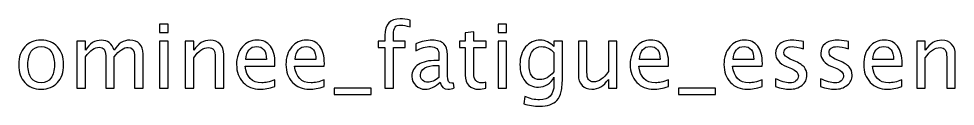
# Model space of a CAD drawing. Header units: centimetres. Extents: x -87 to 69, y -70 to 88.
# Drawn here: x -66.84 to -38.88, y 49.93 to 52.54 of the extents above; entities that cross this region are included whole.
import ezdxf

# ---------------------------------------------------------------- set-up
doc = ezdxf.new("R2010")
doc.units = ezdxf.units.CM
doc.header["$MEASUREMENT"] = 0
doc.layers.add('Layer 1', color=7, linetype='Continuous')

msp = doc.modelspace()

# ---------------------------------------------------------------- linework, layer by layer
at = {"layer": 'Layer 1'}
for points, knots in [([(-62.63128, 52.1321), (-62.63128, 52.1321), (-62.63128, 52.3861), (-62.63128, 52.3861), (-62.63128, 52.3861), (-62.63128, 52.3861), (-62.37728, 52.3861), (-62.37728, 52.3861), (-62.37728, 52.3861), (-62.37728, 52.3861), (-62.37728, 52.1321), (-62.37728, 52.1321), (-62.37728, 52.1321), (-62.37728, 52.1321), (-62.63128, 52.1321), (-62.63128, 52.1321)], [0, 0, 0, 0, 0.2, 0.2, 0.2, 0.2, 0.4, 0.4, 0.4, 0.4, 0.6, 0.6, 0.6, 0.6, 1, 1, 1, 1]), ([(-55.90559, 50.47316), (-55.90559, 50.47316), (-55.90559, 51.68495), (-55.90559, 51.68495), (-55.90559, 51.68495), (-55.90559, 51.68495), (-56.10446, 51.68495), (-56.10446, 51.68495), (-56.10446, 51.68495), (-56.10446, 51.68495), (-56.10446, 51.87545), (-56.10446, 51.87545), (-56.10446, 51.87545), (-56.10446, 51.87545), (-55.90559, 51.87545), (-55.90559, 51.87545), (-55.90559, 51.87545), (-55.90559, 51.87545), (-55.90559, 52.04346), (-55.90559, 52.04346), (-55.90559, 52.04346), (-55.90559, 52.37772), (-55.75301, 52.54484), (-55.44786, 52.54484), (-55.44786, 52.54484), (-55.36231, 52.54484), (-55.26529, 52.53073), (-55.15682, 52.50251), (-55.15682, 52.50251), (-55.15682, 52.50251), (-55.15682, 52.29878), (-55.15682, 52.29878), (-55.15682, 52.29878), (-55.27191, 52.33582), (-55.36407, 52.35435), (-55.4333, 52.35435), (-55.4333, 52.35435), (-55.51753, 52.35435), (-55.57486, 52.3345), (-55.60528, 52.29437), (-55.60528, 52.29437), (-55.63615, 52.25424), (-55.65159, 52.17972), (-55.65159, 52.0708), (-55.65159, 52.0708), (-55.65159, 52.0708), (-55.65159, 51.87545), (-55.65159, 51.87545), (-55.65159, 51.87545), (-55.65159, 51.87545), (-55.29925, 51.87545), (-55.29925, 51.87545), (-55.29925, 51.87545), (-55.29925, 51.87545), (-55.29925, 51.68495), (-55.29925, 51.68495), (-55.29925, 51.68495), (-55.29925, 51.68495), (-55.65159, 51.68495), (-55.65159, 51.68495), (-55.65159, 51.68495), (-55.65159, 51.68495), (-55.65159, 50.47316), (-55.65159, 50.47316), (-55.65159, 50.47316), (-55.65159, 50.47316), (-55.90559, 50.47316), (-55.90559, 50.47316)], [0, 0, 0, 0, 0.05555556, 0.05555556, 0.05555556, 0.05555556, 0.11111111, 0.11111111, 0.11111111, 0.11111111, 0.16666667, 0.16666667, 0.16666667, 0.16666667, 0.22222222, 0.22222222, 0.22222222, 0.22222222, 0.27777778, 0.27777778, 0.27777778, 0.27777778, 0.33333333, 0.33333333, 0.33333333, 0.33333333, 0.38888889, 0.38888889, 0.38888889, 0.38888889, 0.44444444, 0.44444444, 0.44444444, 0.44444444, 0.5, 0.5, 0.5, 0.5, 0.55555556, 0.55555556, 0.55555556, 0.55555556, 0.61111111, 0.61111111, 0.61111111, 0.61111111, 0.66666667, 0.66666667, 0.66666667, 0.66666667, 0.72222222, 0.72222222, 0.72222222, 0.72222222, 0.77777778, 0.77777778, 0.77777778, 0.77777778, 0.83333333, 0.83333333, 0.83333333, 0.83333333, 0.88888889, 0.88888889, 0.88888889, 0.88888889, 1, 1, 1, 1]), ([(-52.52995, 52.1321), (-52.52995, 52.1321), (-52.52995, 52.3861), (-52.52995, 52.3861), (-52.52995, 52.3861), (-52.52995, 52.3861), (-52.27595, 52.3861), (-52.27595, 52.3861), (-52.27595, 52.3861), (-52.27595, 52.3861), (-52.27595, 52.1321), (-52.27595, 52.1321), (-52.27595, 52.1321), (-52.27595, 52.1321), (-52.52995, 52.1321), (-52.52995, 52.1321)], [0, 0, 0, 0, 0.2, 0.2, 0.2, 0.2, 0.4, 0.4, 0.4, 0.4, 0.6, 0.6, 0.6, 0.6, 1, 1, 1, 1]), ([(-52.89243, 50.4736), (-52.97092, 50.45199), (-53.03927, 50.44141), (-53.09704, 50.44141), (-53.09704, 50.44141), (-53.22669, 50.44141), (-53.32767, 50.47845), (-53.39999, 50.55253), (-53.39999, 50.55253), (-53.47275, 50.62662), (-53.50891, 50.72936), (-53.50891, 50.86122), (-53.50891, 50.86122), (-53.50891, 50.86122), (-53.50891, 51.68495), (-53.50891, 51.68495), (-53.50891, 51.68495), (-53.50891, 51.68495), (-53.68441, 51.68495), (-53.68441, 51.68495), (-53.68441, 51.68495), (-53.68441, 51.68495), (-53.68441, 51.87545), (-53.68441, 51.87545), (-53.68441, 51.87545), (-53.68441, 51.87545), (-53.50891, 51.87545), (-53.50891, 51.87545), (-53.50891, 51.87545), (-53.50891, 51.87545), (-53.50891, 52.12901), (-53.50891, 52.12901), (-53.50891, 52.12901), (-53.50891, 52.12901), (-53.25491, 52.15326), (-53.25491, 52.15326), (-53.25491, 52.15326), (-53.25491, 52.15326), (-53.25491, 51.87545), (-53.25491, 51.87545), (-53.25491, 51.87545), (-53.25491, 51.87545), (-52.88714, 51.87545), (-52.88714, 51.87545), (-52.88714, 51.87545), (-52.88714, 51.87545), (-52.88714, 51.68495), (-52.88714, 51.68495), (-52.88714, 51.68495), (-52.88714, 51.68495), (-53.25491, 51.68495), (-53.25491, 51.68495), (-53.25491, 51.68495), (-53.25491, 51.68495), (-53.25491, 50.90708), (-53.25491, 50.90708), (-53.25491, 50.90708), (-53.25491, 50.72363), (-53.17509, 50.63191), (-53.0159, 50.63191), (-53.0159, 50.63191), (-52.98195, 50.63191), (-52.94094, 50.63764), (-52.89243, 50.64867), (-52.89243, 50.64867), (-52.89243, 50.64867), (-52.89243, 50.4736), (-52.89243, 50.4736)], [0, 0, 0, 0, 0.05555556, 0.05555556, 0.05555556, 0.05555556, 0.11111111, 0.11111111, 0.11111111, 0.11111111, 0.16666667, 0.16666667, 0.16666667, 0.16666667, 0.22222222, 0.22222222, 0.22222222, 0.22222222, 0.27777778, 0.27777778, 0.27777778, 0.27777778, 0.33333333, 0.33333333, 0.33333333, 0.33333333, 0.38888889, 0.38888889, 0.38888889, 0.38888889, 0.44444444, 0.44444444, 0.44444444, 0.44444444, 0.5, 0.5, 0.5, 0.5, 0.55555556, 0.55555556, 0.55555556, 0.55555556, 0.61111111, 0.61111111, 0.61111111, 0.61111111, 0.66666667, 0.66666667, 0.66666667, 0.66666667, 0.72222222, 0.72222222, 0.72222222, 0.72222222, 0.77777778, 0.77777778, 0.77777778, 0.77777778, 0.83333333, 0.83333333, 0.83333333, 0.83333333, 0.88888889, 0.88888889, 0.88888889, 0.88888889, 1, 1, 1, 1]), ([(-66.16875, 50.44141), (-66.37468, 50.44141), (-66.53784, 50.50711), (-66.65779, 50.63852), (-66.65779, 50.63852), (-66.77817, 50.76993), (-66.83815, 50.94853), (-66.83815, 51.17386), (-66.83815, 51.17386), (-66.83815, 51.39876), (-66.77817, 51.57691), (-66.65779, 51.70788), (-66.65779, 51.70788), (-66.53784, 51.83885), (-66.37468, 51.90455), (-66.16875, 51.90455), (-66.16875, 51.90455), (-65.96282, 51.90455), (-65.79966, 51.83885), (-65.67971, 51.70788), (-65.67971, 51.70788), (-65.55933, 51.57691), (-65.49936, 51.39876), (-65.49936, 51.17386), (-65.49936, 51.17386), (-65.49936, 50.94853), (-65.55933, 50.76993), (-65.67971, 50.63852), (-65.67971, 50.63852), (-65.79966, 50.50711), (-65.96282, 50.44141), (-66.16875, 50.44141)], [0, 0, 0, 0, 0.11111111, 0.11111111, 0.11111111, 0.11111111, 0.22222222, 0.22222222, 0.22222222, 0.22222222, 0.33333333, 0.33333333, 0.33333333, 0.33333333, 0.44444444, 0.44444444, 0.44444444, 0.44444444, 0.55555556, 0.55555556, 0.55555556, 0.55555556, 0.66666667, 0.66666667, 0.66666667, 0.66666667, 0.77777778, 0.77777778, 0.77777778, 0.77777778, 1, 1, 1, 1]), ([(-65.1016, 50.47316), (-65.1016, 50.47316), (-65.1016, 51.87545), (-65.1016, 51.87545), (-65.1016, 51.87545), (-65.1016, 51.87545), (-64.8476, 51.87545), (-64.8476, 51.87545), (-64.8476, 51.87545), (-64.8476, 51.87545), (-64.8476, 51.61043), (-64.8476, 51.61043), (-64.8476, 51.61043), (-64.72369, 51.80666), (-64.56494, 51.90455), (-64.37047, 51.90455), (-64.37047, 51.90455), (-64.18306, 51.90455), (-64.05562, 51.80666), (-63.98771, 51.61043), (-63.98771, 51.61043), (-63.86732, 51.80842), (-63.71033, 51.9072), (-63.51763, 51.9072), (-63.51763, 51.9072), (-63.3946, 51.9072), (-63.29891, 51.87104), (-63.23056, 51.79828), (-63.23056, 51.79828), (-63.16221, 51.72552), (-63.12781, 51.62366), (-63.12781, 51.49269), (-63.12781, 51.49269), (-63.12781, 51.49269), (-63.12781, 50.47316), (-63.12781, 50.47316), (-63.12781, 50.47316), (-63.12781, 50.47316), (-63.38181, 50.47316), (-63.38181, 50.47316), (-63.38181, 50.47316), (-63.38181, 50.47316), (-63.38181, 51.45079), (-63.38181, 51.45079), (-63.38181, 51.45079), (-63.38181, 51.61043), (-63.44531, 51.69024), (-63.57231, 51.69024), (-63.57231, 51.69024), (-63.70416, 51.69024), (-63.84263, 51.5972), (-63.98771, 51.41067), (-63.98771, 51.41067), (-63.98771, 51.41067), (-63.98771, 50.47316), (-63.98771, 50.47316), (-63.98771, 50.47316), (-63.98771, 50.47316), (-64.24171, 50.47316), (-64.24171, 50.47316), (-64.24171, 50.47316), (-64.24171, 50.47316), (-64.24171, 51.45168), (-64.24171, 51.45168), (-64.24171, 51.45168), (-64.24171, 51.61263), (-64.30609, 51.69289), (-64.43529, 51.69289), (-64.43529, 51.69289), (-64.56361, 51.69289), (-64.7012, 51.5994), (-64.8476, 51.41199), (-64.8476, 51.41199), (-64.8476, 51.41199), (-64.8476, 50.47316), (-64.8476, 50.47316), (-64.8476, 50.47316), (-64.8476, 50.47316), (-65.1016, 50.47316), (-65.1016, 50.47316)], [0, 0, 0, 0, 0.04761905, 0.04761905, 0.04761905, 0.04761905, 0.0952381, 0.0952381, 0.0952381, 0.0952381, 0.14285714, 0.14285714, 0.14285714, 0.14285714, 0.19047619, 0.19047619, 0.19047619, 0.19047619, 0.23809524, 0.23809524, 0.23809524, 0.23809524, 0.28571429, 0.28571429, 0.28571429, 0.28571429, 0.33333333, 0.33333333, 0.33333333, 0.33333333, 0.38095238, 0.38095238, 0.38095238, 0.38095238, 0.42857143, 0.42857143, 0.42857143, 0.42857143, 0.47619048, 0.47619048, 0.47619048, 0.47619048, 0.52380952, 0.52380952, 0.52380952, 0.52380952, 0.57142857, 0.57142857, 0.57142857, 0.57142857, 0.61904762, 0.61904762, 0.61904762, 0.61904762, 0.66666667, 0.66666667, 0.66666667, 0.66666667, 0.71428571, 0.71428571, 0.71428571, 0.71428571, 0.76190476, 0.76190476, 0.76190476, 0.76190476, 0.80952381, 0.80952381, 0.80952381, 0.80952381, 0.85714286, 0.85714286, 0.85714286, 0.85714286, 0.9047619, 0.9047619, 0.9047619, 0.9047619, 1, 1, 1, 1]), ([(-62.63128, 50.47316), (-62.63128, 50.47316), (-62.63128, 51.87545), (-62.63128, 51.87545), (-62.63128, 51.87545), (-62.63128, 51.87545), (-62.37728, 51.87545), (-62.37728, 51.87545), (-62.37728, 51.87545), (-62.37728, 51.87545), (-62.37728, 50.47316), (-62.37728, 50.47316), (-62.37728, 50.47316), (-62.37728, 50.47316), (-62.63128, 50.47316), (-62.63128, 50.47316)], [0, 0, 0, 0, 0.2, 0.2, 0.2, 0.2, 0.4, 0.4, 0.4, 0.4, 0.6, 0.6, 0.6, 0.6, 1, 1, 1, 1]), ([(-61.86664, 50.47316), (-61.86664, 50.47316), (-61.86664, 51.87545), (-61.86664, 51.87545), (-61.86664, 51.87545), (-61.86664, 51.87545), (-61.61264, 51.87545), (-61.61264, 51.87545), (-61.61264, 51.87545), (-61.61264, 51.87545), (-61.61264, 51.61043), (-61.61264, 51.61043), (-61.61264, 51.61043), (-61.47814, 51.80666), (-61.31322, 51.90455), (-61.11831, 51.90455), (-61.11831, 51.90455), (-60.99572, 51.90455), (-60.89827, 51.86619), (-60.82639, 51.78902), (-60.82639, 51.78902), (-60.75451, 51.71229), (-60.71835, 51.60866), (-60.71835, 51.47902), (-60.71835, 51.47902), (-60.71835, 51.47902), (-60.71835, 50.47316), (-60.71835, 50.47316), (-60.71835, 50.47316), (-60.71835, 50.47316), (-60.97235, 50.47316), (-60.97235, 50.47316), (-60.97235, 50.47316), (-60.97235, 50.47316), (-60.97235, 51.39611), (-60.97235, 51.39611), (-60.97235, 51.39611), (-60.97235, 51.50018), (-60.98778, 51.57427), (-61.01821, 51.61836), (-61.01821, 51.61836), (-61.04908, 51.6629), (-61.09979, 51.68495), (-61.17079, 51.68495), (-61.17079, 51.68495), (-61.32689, 51.68495), (-61.47418, 51.58309), (-61.61264, 51.37936), (-61.61264, 51.37936), (-61.61264, 51.37936), (-61.61264, 50.47316), (-61.61264, 50.47316), (-61.61264, 50.47316), (-61.61264, 50.47316), (-61.86664, 50.47316), (-61.86664, 50.47316)], [0, 0, 0, 0, 0.06666667, 0.06666667, 0.06666667, 0.06666667, 0.13333333, 0.13333333, 0.13333333, 0.13333333, 0.2, 0.2, 0.2, 0.2, 0.26666667, 0.26666667, 0.26666667, 0.26666667, 0.33333333, 0.33333333, 0.33333333, 0.33333333, 0.4, 0.4, 0.4, 0.4, 0.46666667, 0.46666667, 0.46666667, 0.46666667, 0.53333333, 0.53333333, 0.53333333, 0.53333333, 0.6, 0.6, 0.6, 0.6, 0.66666667, 0.66666667, 0.66666667, 0.66666667, 0.73333333, 0.73333333, 0.73333333, 0.73333333, 0.8, 0.8, 0.8, 0.8, 0.86666667, 0.86666667, 0.86666667, 0.86666667, 1, 1, 1, 1]), ([(-59.19523, 50.51814), (-59.36589, 50.46699), (-59.51185, 50.44141), (-59.63356, 50.44141), (-59.63356, 50.44141), (-59.84126, 50.44141), (-60.01015, 50.5102), (-60.14023, 50.64734), (-60.14023, 50.64734), (-60.27032, 50.78449), (-60.33559, 50.9622), (-60.33559, 51.18092), (-60.33559, 51.18092), (-60.33559, 51.39303), (-60.27826, 51.56721), (-60.16317, 51.70347), (-60.16317, 51.70347), (-60.04807, 51.83929), (-59.90079, 51.9072), (-59.72131, 51.9072), (-59.72131, 51.9072), (-59.55154, 51.9072), (-59.42013, 51.84679), (-59.32752, 51.72596), (-59.32752, 51.72596), (-59.23492, 51.60513), (-59.18862, 51.43404), (-59.18862, 51.21223), (-59.18862, 51.21223), (-59.18862, 51.21223), (-59.18994, 51.13462), (-59.18994, 51.13462), (-59.18994, 51.13462), (-59.18994, 51.13462), (-60.07629, 51.13462), (-60.07629, 51.13462), (-60.07629, 51.13462), (-60.03925, 50.79948), (-59.87565, 50.63191), (-59.58593, 50.63191), (-59.58593, 50.63191), (-59.47966, 50.63191), (-59.34957, 50.6619), (-59.19523, 50.72187), (-59.19523, 50.72187), (-59.19523, 50.72187), (-59.19523, 50.51814), (-59.19523, 50.51814)], [0, 0, 0, 0, 0.07692308, 0.07692308, 0.07692308, 0.07692308, 0.15384615, 0.15384615, 0.15384615, 0.15384615, 0.23076923, 0.23076923, 0.23076923, 0.23076923, 0.30769231, 0.30769231, 0.30769231, 0.30769231, 0.38461538, 0.38461538, 0.38461538, 0.38461538, 0.46153846, 0.46153846, 0.46153846, 0.46153846, 0.53846154, 0.53846154, 0.53846154, 0.53846154, 0.61538462, 0.61538462, 0.61538462, 0.61538462, 0.69230769, 0.69230769, 0.69230769, 0.69230769, 0.76923077, 0.76923077, 0.76923077, 0.76923077, 0.84615385, 0.84615385, 0.84615385, 0.84615385, 1, 1, 1, 1]), ([(-57.72106, 50.51814), (-57.89172, 50.46699), (-58.03768, 50.44141), (-58.15939, 50.44141), (-58.15939, 50.44141), (-58.36709, 50.44141), (-58.53598, 50.5102), (-58.66606, 50.64734), (-58.66606, 50.64734), (-58.79615, 50.78449), (-58.86142, 50.9622), (-58.86142, 51.18092), (-58.86142, 51.18092), (-58.86142, 51.39303), (-58.80409, 51.56721), (-58.689, 51.70347), (-58.689, 51.70347), (-58.5739, 51.83929), (-58.42662, 51.9072), (-58.24714, 51.9072), (-58.24714, 51.9072), (-58.07737, 51.9072), (-57.94596, 51.84679), (-57.85335, 51.72596), (-57.85335, 51.72596), (-57.76075, 51.60513), (-57.71445, 51.43404), (-57.71445, 51.21223), (-57.71445, 51.21223), (-57.71445, 51.21223), (-57.71577, 51.13462), (-57.71577, 51.13462), (-57.71577, 51.13462), (-57.71577, 51.13462), (-58.60212, 51.13462), (-58.60212, 51.13462), (-58.60212, 51.13462), (-58.56508, 50.79948), (-58.40148, 50.63191), (-58.11176, 50.63191), (-58.11176, 50.63191), (-58.00549, 50.63191), (-57.8754, 50.6619), (-57.72106, 50.72187), (-57.72106, 50.72187), (-57.72106, 50.72187), (-57.72106, 50.51814), (-57.72106, 50.51814)], [0, 0, 0, 0, 0.07692308, 0.07692308, 0.07692308, 0.07692308, 0.15384615, 0.15384615, 0.15384615, 0.15384615, 0.23076923, 0.23076923, 0.23076923, 0.23076923, 0.30769231, 0.30769231, 0.30769231, 0.30769231, 0.38461538, 0.38461538, 0.38461538, 0.38461538, 0.46153846, 0.46153846, 0.46153846, 0.46153846, 0.53846154, 0.53846154, 0.53846154, 0.53846154, 0.61538462, 0.61538462, 0.61538462, 0.61538462, 0.69230769, 0.69230769, 0.69230769, 0.69230769, 0.76923077, 0.76923077, 0.76923077, 0.76923077, 0.84615385, 0.84615385, 0.84615385, 0.84615385, 1, 1, 1, 1]), ([(-54.25768, 50.65175), (-54.41025, 50.51152), (-54.5571, 50.44141), (-54.69821, 50.44141), (-54.69821, 50.44141), (-54.81418, 50.44141), (-54.91076, 50.47757), (-54.98704, 50.55033), (-54.98704, 50.55033), (-55.06377, 50.62309), (-55.10214, 50.71481), (-55.10214, 50.8255), (-55.10214, 50.8255), (-55.10214, 50.97851), (-55.03776, 51.09625), (-54.90899, 51.17827), (-54.90899, 51.17827), (-54.78023, 51.26029), (-54.59546, 51.3013), (-54.35469, 51.3013), (-54.35469, 51.3013), (-54.35469, 51.3013), (-54.29516, 51.3013), (-54.29516, 51.3013), (-54.29516, 51.3013), (-54.29516, 51.3013), (-54.29516, 51.4702), (-54.29516, 51.4702), (-54.29516, 51.4702), (-54.29516, 51.63292), (-54.37983, 51.71405), (-54.5496, 51.71405), (-54.5496, 51.71405), (-54.68101, 51.71405), (-54.82477, 51.6726), (-54.98043, 51.5897), (-54.98043, 51.5897), (-54.98043, 51.5897), (-54.98043, 51.79872), (-54.98043, 51.79872), (-54.98043, 51.79872), (-54.80933, 51.86928), (-54.64794, 51.90455), (-54.49668, 51.90455), (-54.49668, 51.90455), (-54.34102, 51.90455), (-54.22593, 51.86928), (-54.15229, 51.79828), (-54.15229, 51.79828), (-54.0782, 51.72728), (-54.04116, 51.61792), (-54.04116, 51.4702), (-54.04116, 51.4702), (-54.04116, 51.4702), (-54.04116, 50.83652), (-54.04116, 50.83652), (-54.04116, 50.83652), (-54.04116, 50.69144), (-53.99662, 50.61868), (-53.90711, 50.61868), (-53.90711, 50.61868), (-53.89608, 50.61868), (-53.87977, 50.62044), (-53.85816, 50.62397), (-53.85816, 50.62397), (-53.85816, 50.62397), (-53.84008, 50.48286), (-53.84008, 50.48286), (-53.84008, 50.48286), (-53.89784, 50.45508), (-53.96134, 50.44141), (-54.03102, 50.44141), (-54.03102, 50.44141), (-54.14964, 50.44141), (-54.22505, 50.51152), (-54.25768, 50.65175)], [0, 0, 0, 0, 0.05, 0.05, 0.05, 0.05, 0.1, 0.1, 0.1, 0.1, 0.15, 0.15, 0.15, 0.15, 0.2, 0.2, 0.2, 0.2, 0.25, 0.25, 0.25, 0.25, 0.3, 0.3, 0.3, 0.3, 0.35, 0.35, 0.35, 0.35, 0.4, 0.4, 0.4, 0.4, 0.45, 0.45, 0.45, 0.45, 0.5, 0.5, 0.5, 0.5, 0.55, 0.55, 0.55, 0.55, 0.6, 0.6, 0.6, 0.6, 0.65, 0.65, 0.65, 0.65, 0.7, 0.7, 0.7, 0.7, 0.75, 0.75, 0.75, 0.75, 0.8, 0.8, 0.8, 0.8, 0.85, 0.85, 0.85, 0.85, 0.9, 0.9, 0.9, 0.9, 1, 1, 1, 1]), ([(-52.52995, 50.47316), (-52.52995, 50.47316), (-52.52995, 51.87545), (-52.52995, 51.87545), (-52.52995, 51.87545), (-52.52995, 51.87545), (-52.27595, 51.87545), (-52.27595, 51.87545), (-52.27595, 51.87545), (-52.27595, 51.87545), (-52.27595, 50.47316), (-52.27595, 50.47316), (-52.27595, 50.47316), (-52.27595, 50.47316), (-52.52995, 50.47316), (-52.52995, 50.47316)], [0, 0, 0, 0, 0.2, 0.2, 0.2, 0.2, 0.4, 0.4, 0.4, 0.4, 0.6, 0.6, 0.6, 0.6, 1, 1, 1, 1]), ([(-51.76002, 50.00749), (-51.76002, 50.00749), (-51.73003, 50.2271), (-51.73003, 50.2271), (-51.73003, 50.2271), (-51.58275, 50.15831), (-51.43679, 50.12391), (-51.29259, 50.12391), (-51.29259, 50.12391), (-51.0064, 50.12391), (-50.86308, 50.2756), (-50.86308, 50.57855), (-50.86308, 50.57855), (-50.86308, 50.57855), (-50.86308, 50.79904), (-50.86308, 50.79904), (-50.86308, 50.79904), (-50.90718, 50.70599), (-50.9698, 50.63411), (-51.05138, 50.58252), (-51.05138, 50.58252), (-51.13296, 50.53093), (-51.2238, 50.50491), (-51.3239, 50.50491), (-51.3239, 50.50491), (-51.49367, 50.50491), (-51.62817, 50.56576), (-51.72739, 50.68747), (-51.72739, 50.68747), (-51.82661, 50.80918), (-51.87644, 50.9741), (-51.87644, 51.18224), (-51.87644, 51.18224), (-51.87644, 51.39523), (-51.81999, 51.56897), (-51.7071, 51.70347), (-51.7071, 51.70347), (-51.59377, 51.83753), (-51.44781, 51.90455), (-51.26834, 51.90455), (-51.26834, 51.90455), (-51.11135, 51.90455), (-50.97597, 51.84105), (-50.86308, 51.71361), (-50.86308, 51.71361), (-50.86308, 51.71361), (-50.86308, 51.87545), (-50.86308, 51.87545), (-50.86308, 51.87545), (-50.86308, 51.87545), (-50.60908, 51.87545), (-50.60908, 51.87545), (-50.60908, 51.87545), (-50.60908, 51.87545), (-50.60908, 50.85592), (-50.60908, 50.85592), (-50.60908, 50.85592), (-50.60908, 50.63676), (-50.62055, 50.47448), (-50.64348, 50.36909), (-50.64348, 50.36909), (-50.66597, 50.2637), (-50.70918, 50.17727), (-50.7718, 50.11024), (-50.7718, 50.11024), (-50.88293, 49.9925), (-51.05667, 49.93341), (-51.29259, 49.93341), (-51.29259, 49.93341), (-51.45443, 49.93341), (-51.61009, 49.95811), (-51.76002, 50.00749)], [0, 0, 0, 0, 0.05263158, 0.05263158, 0.05263158, 0.05263158, 0.10526316, 0.10526316, 0.10526316, 0.10526316, 0.15789474, 0.15789474, 0.15789474, 0.15789474, 0.21052632, 0.21052632, 0.21052632, 0.21052632, 0.26315789, 0.26315789, 0.26315789, 0.26315789, 0.31578947, 0.31578947, 0.31578947, 0.31578947, 0.36842105, 0.36842105, 0.36842105, 0.36842105, 0.42105263, 0.42105263, 0.42105263, 0.42105263, 0.47368421, 0.47368421, 0.47368421, 0.47368421, 0.52631579, 0.52631579, 0.52631579, 0.52631579, 0.57894737, 0.57894737, 0.57894737, 0.57894737, 0.63157895, 0.63157895, 0.63157895, 0.63157895, 0.68421053, 0.68421053, 0.68421053, 0.68421053, 0.73684211, 0.73684211, 0.73684211, 0.73684211, 0.78947368, 0.78947368, 0.78947368, 0.78947368, 0.84210526, 0.84210526, 0.84210526, 0.84210526, 0.89473684, 0.89473684, 0.89473684, 0.89473684, 1, 1, 1, 1]), ([(-49.23722, 50.47316), (-49.23722, 50.47316), (-49.23722, 50.73686), (-49.23722, 50.73686), (-49.23722, 50.73686), (-49.3726, 50.53975), (-49.53709, 50.44141), (-49.73023, 50.44141), (-49.73023, 50.44141), (-49.85282, 50.44141), (-49.95028, 50.47977), (-50.0226, 50.55694), (-50.0226, 50.55694), (-50.09536, 50.63411), (-50.13152, 50.73774), (-50.13152, 50.86871), (-50.13152, 50.86871), (-50.13152, 50.86871), (-50.13152, 51.87545), (-50.13152, 51.87545), (-50.13152, 51.87545), (-50.13152, 51.87545), (-49.87752, 51.87545), (-49.87752, 51.87545), (-49.87752, 51.87545), (-49.87752, 51.87545), (-49.87752, 50.95161), (-49.87752, 50.95161), (-49.87752, 50.95161), (-49.87752, 50.84622), (-49.86208, 50.7717), (-49.83165, 50.7276), (-49.83165, 50.7276), (-49.80079, 50.68306), (-49.74963, 50.66101), (-49.67776, 50.66101), (-49.67776, 50.66101), (-49.52253, 50.66101), (-49.37525, 50.76288), (-49.23722, 50.96705), (-49.23722, 50.96705), (-49.23722, 50.96705), (-49.23722, 51.87545), (-49.23722, 51.87545), (-49.23722, 51.87545), (-49.23722, 51.87545), (-48.98323, 51.87545), (-48.98323, 51.87545), (-48.98323, 51.87545), (-48.98323, 51.87545), (-48.98323, 50.47316), (-48.98323, 50.47316), (-48.98323, 50.47316), (-48.98323, 50.47316), (-49.23722, 50.47316), (-49.23722, 50.47316)], [0, 0, 0, 0, 0.06666667, 0.06666667, 0.06666667, 0.06666667, 0.13333333, 0.13333333, 0.13333333, 0.13333333, 0.2, 0.2, 0.2, 0.2, 0.26666667, 0.26666667, 0.26666667, 0.26666667, 0.33333333, 0.33333333, 0.33333333, 0.33333333, 0.4, 0.4, 0.4, 0.4, 0.46666667, 0.46666667, 0.46666667, 0.46666667, 0.53333333, 0.53333333, 0.53333333, 0.53333333, 0.6, 0.6, 0.6, 0.6, 0.66666667, 0.66666667, 0.66666667, 0.66666667, 0.73333333, 0.73333333, 0.73333333, 0.73333333, 0.8, 0.8, 0.8, 0.8, 0.86666667, 0.86666667, 0.86666667, 0.86666667, 1, 1, 1, 1]), ([(-47.44423, 50.51814), (-47.61489, 50.46699), (-47.76085, 50.44141), (-47.88256, 50.44141), (-47.88256, 50.44141), (-48.09026, 50.44141), (-48.25915, 50.5102), (-48.38923, 50.64734), (-48.38923, 50.64734), (-48.51932, 50.78449), (-48.58459, 50.9622), (-48.58459, 51.18092), (-48.58459, 51.18092), (-48.58459, 51.39303), (-48.52726, 51.56721), (-48.41217, 51.70347), (-48.41217, 51.70347), (-48.29707, 51.83929), (-48.14979, 51.9072), (-47.97031, 51.9072), (-47.97031, 51.9072), (-47.80054, 51.9072), (-47.66913, 51.84679), (-47.57652, 51.72596), (-47.57652, 51.72596), (-47.48392, 51.60513), (-47.43762, 51.43404), (-47.43762, 51.21223), (-47.43762, 51.21223), (-47.43762, 51.21223), (-47.43894, 51.13462), (-47.43894, 51.13462), (-47.43894, 51.13462), (-47.43894, 51.13462), (-48.32529, 51.13462), (-48.32529, 51.13462), (-48.32529, 51.13462), (-48.28825, 50.79948), (-48.12465, 50.63191), (-47.83493, 50.63191), (-47.83493, 50.63191), (-47.72866, 50.63191), (-47.59857, 50.6619), (-47.44423, 50.72187), (-47.44423, 50.72187), (-47.44423, 50.72187), (-47.44423, 50.51814), (-47.44423, 50.51814)], [0, 0, 0, 0, 0.07692308, 0.07692308, 0.07692308, 0.07692308, 0.15384615, 0.15384615, 0.15384615, 0.15384615, 0.23076923, 0.23076923, 0.23076923, 0.23076923, 0.30769231, 0.30769231, 0.30769231, 0.30769231, 0.38461538, 0.38461538, 0.38461538, 0.38461538, 0.46153846, 0.46153846, 0.46153846, 0.46153846, 0.53846154, 0.53846154, 0.53846154, 0.53846154, 0.61538462, 0.61538462, 0.61538462, 0.61538462, 0.69230769, 0.69230769, 0.69230769, 0.69230769, 0.76923077, 0.76923077, 0.76923077, 0.76923077, 0.84615385, 0.84615385, 0.84615385, 0.84615385, 1, 1, 1, 1]), ([(-44.64715, 50.51814), (-44.81781, 50.46699), (-44.96377, 50.44141), (-45.08548, 50.44141), (-45.08548, 50.44141), (-45.29318, 50.44141), (-45.46207, 50.5102), (-45.59215, 50.64734), (-45.59215, 50.64734), (-45.72224, 50.78449), (-45.78751, 50.9622), (-45.78751, 51.18092), (-45.78751, 51.18092), (-45.78751, 51.39303), (-45.73018, 51.56721), (-45.61509, 51.70347), (-45.61509, 51.70347), (-45.49999, 51.83929), (-45.35271, 51.9072), (-45.17323, 51.9072), (-45.17323, 51.9072), (-45.00346, 51.9072), (-44.87205, 51.84679), (-44.77944, 51.72596), (-44.77944, 51.72596), (-44.68684, 51.60513), (-44.64054, 51.43404), (-44.64054, 51.21223), (-44.64054, 51.21223), (-44.64054, 51.21223), (-44.64186, 51.13462), (-44.64186, 51.13462), (-44.64186, 51.13462), (-44.64186, 51.13462), (-45.52821, 51.13462), (-45.52821, 51.13462), (-45.52821, 51.13462), (-45.49117, 50.79948), (-45.32757, 50.63191), (-45.03785, 50.63191), (-45.03785, 50.63191), (-44.93158, 50.63191), (-44.80149, 50.6619), (-44.64715, 50.72187), (-44.64715, 50.72187), (-44.64715, 50.72187), (-44.64715, 50.51814), (-44.64715, 50.51814)], [0, 0, 0, 0, 0.07692308, 0.07692308, 0.07692308, 0.07692308, 0.15384615, 0.15384615, 0.15384615, 0.15384615, 0.23076923, 0.23076923, 0.23076923, 0.23076923, 0.30769231, 0.30769231, 0.30769231, 0.30769231, 0.38461538, 0.38461538, 0.38461538, 0.38461538, 0.46153846, 0.46153846, 0.46153846, 0.46153846, 0.53846154, 0.53846154, 0.53846154, 0.53846154, 0.61538462, 0.61538462, 0.61538462, 0.61538462, 0.69230769, 0.69230769, 0.69230769, 0.69230769, 0.76923077, 0.76923077, 0.76923077, 0.76923077, 0.84615385, 0.84615385, 0.84615385, 0.84615385, 1, 1, 1, 1]), ([(-44.25248, 50.52343), (-44.25248, 50.52343), (-44.25248, 50.75626), (-44.25248, 50.75626), (-44.25248, 50.75626), (-44.08623, 50.67336), (-43.94204, 50.63191), (-43.81901, 50.63191), (-43.81901, 50.63191), (-43.7458, 50.63191), (-43.68495, 50.65175), (-43.63688, 50.69144), (-43.63688, 50.69144), (-43.58882, 50.73069), (-43.56457, 50.78008), (-43.56457, 50.83961), (-43.56457, 50.83961), (-43.56457, 50.92648), (-43.63203, 50.99836), (-43.76697, 51.05524), (-43.76697, 51.05524), (-43.76697, 51.05524), (-43.91558, 51.1183), (-43.91558, 51.1183), (-43.91558, 51.1183), (-44.13474, 51.20914), (-44.24454, 51.34055), (-44.24454, 51.51121), (-44.24454, 51.51121), (-44.24454, 51.63336), (-44.20133, 51.72949), (-44.1149, 51.7996), (-44.1149, 51.7996), (-44.02847, 51.86972), (-43.90985, 51.90455), (-43.75947, 51.90455), (-43.75947, 51.90455), (-43.68142, 51.90455), (-43.58441, 51.89397), (-43.46932, 51.87236), (-43.46932, 51.87236), (-43.46932, 51.87236), (-43.4164, 51.86222), (-43.4164, 51.86222), (-43.4164, 51.86222), (-43.4164, 51.86222), (-43.4164, 51.65055), (-43.4164, 51.65055), (-43.4164, 51.65055), (-43.55795, 51.69289), (-43.67084, 51.71405), (-43.75507, 51.71405), (-43.75507, 51.71405), (-43.82915, 51.71405), (-43.8878, 51.69774), (-43.93234, 51.66555), (-43.93234, 51.66555), (-43.97643, 51.63336), (-43.99848, 51.59014), (-43.99848, 51.5359), (-43.99848, 51.5359), (-43.99848, 51.45961), (-43.93675, 51.39479), (-43.81283, 51.34232), (-43.81283, 51.34232), (-43.81283, 51.34232), (-43.69068, 51.29072), (-43.69068, 51.29072), (-43.69068, 51.29072), (-43.55222, 51.23251), (-43.45432, 51.17078), (-43.397, 51.10595), (-43.397, 51.10595), (-43.33923, 51.04113), (-43.31057, 50.95999), (-43.31057, 50.86298), (-43.31057, 50.86298), (-43.31057, 50.73995), (-43.35907, 50.63897), (-43.45653, 50.56003), (-43.45653, 50.56003), (-43.55354, 50.4811), (-43.6779, 50.44141), (-43.82915, 50.44141), (-43.82915, 50.44141), (-43.94556, 50.44141), (-44.08623, 50.46875), (-44.25248, 50.52343)], [0, 0, 0, 0, 0.04347826, 0.04347826, 0.04347826, 0.04347826, 0.08695652, 0.08695652, 0.08695652, 0.08695652, 0.13043478, 0.13043478, 0.13043478, 0.13043478, 0.17391304, 0.17391304, 0.17391304, 0.17391304, 0.2173913, 0.2173913, 0.2173913, 0.2173913, 0.26086957, 0.26086957, 0.26086957, 0.26086957, 0.30434783, 0.30434783, 0.30434783, 0.30434783, 0.34782609, 0.34782609, 0.34782609, 0.34782609, 0.39130435, 0.39130435, 0.39130435, 0.39130435, 0.43478261, 0.43478261, 0.43478261, 0.43478261, 0.47826087, 0.47826087, 0.47826087, 0.47826087, 0.52173913, 0.52173913, 0.52173913, 0.52173913, 0.56521739, 0.56521739, 0.56521739, 0.56521739, 0.60869565, 0.60869565, 0.60869565, 0.60869565, 0.65217391, 0.65217391, 0.65217391, 0.65217391, 0.69565217, 0.69565217, 0.69565217, 0.69565217, 0.73913043, 0.73913043, 0.73913043, 0.73913043, 0.7826087, 0.7826087, 0.7826087, 0.7826087, 0.82608696, 0.82608696, 0.82608696, 0.82608696, 0.86956522, 0.86956522, 0.86956522, 0.86956522, 0.91304348, 0.91304348, 0.91304348, 0.91304348, 1, 1, 1, 1]), ([(-42.90355, 50.52343), (-42.90355, 50.52343), (-42.90355, 50.75626), (-42.90355, 50.75626), (-42.90355, 50.75626), (-42.7373, 50.67336), (-42.59311, 50.63191), (-42.47008, 50.63191), (-42.47008, 50.63191), (-42.39687, 50.63191), (-42.33602, 50.65175), (-42.28795, 50.69144), (-42.28795, 50.69144), (-42.23989, 50.73069), (-42.21564, 50.78008), (-42.21564, 50.83961), (-42.21564, 50.83961), (-42.21564, 50.92648), (-42.2831, 50.99836), (-42.41804, 51.05524), (-42.41804, 51.05524), (-42.41804, 51.05524), (-42.56665, 51.1183), (-42.56665, 51.1183), (-42.56665, 51.1183), (-42.78581, 51.20914), (-42.89561, 51.34055), (-42.89561, 51.51121), (-42.89561, 51.51121), (-42.89561, 51.63336), (-42.8524, 51.72949), (-42.76597, 51.7996), (-42.76597, 51.7996), (-42.67954, 51.86972), (-42.56092, 51.90455), (-42.41054, 51.90455), (-42.41054, 51.90455), (-42.33249, 51.90455), (-42.23548, 51.89397), (-42.12039, 51.87236), (-42.12039, 51.87236), (-42.12039, 51.87236), (-42.06747, 51.86222), (-42.06747, 51.86222), (-42.06747, 51.86222), (-42.06747, 51.86222), (-42.06747, 51.65055), (-42.06747, 51.65055), (-42.06747, 51.65055), (-42.20902, 51.69289), (-42.32191, 51.71405), (-42.40614, 51.71405), (-42.40614, 51.71405), (-42.48022, 51.71405), (-42.53887, 51.69774), (-42.58341, 51.66555), (-42.58341, 51.66555), (-42.6275, 51.63336), (-42.64955, 51.59014), (-42.64955, 51.5359), (-42.64955, 51.5359), (-42.64955, 51.45961), (-42.58782, 51.39479), (-42.4639, 51.34232), (-42.4639, 51.34232), (-42.4639, 51.34232), (-42.34175, 51.29072), (-42.34175, 51.29072), (-42.34175, 51.29072), (-42.20329, 51.23251), (-42.10539, 51.17078), (-42.04807, 51.10595), (-42.04807, 51.10595), (-41.9903, 51.04113), (-41.96164, 50.95999), (-41.96164, 50.86298), (-41.96164, 50.86298), (-41.96164, 50.73995), (-42.01014, 50.63897), (-42.1076, 50.56003), (-42.1076, 50.56003), (-42.20461, 50.4811), (-42.32897, 50.44141), (-42.48022, 50.44141), (-42.48022, 50.44141), (-42.59663, 50.44141), (-42.7373, 50.46875), (-42.90355, 50.52343)], [0, 0, 0, 0, 0.04347826, 0.04347826, 0.04347826, 0.04347826, 0.08695652, 0.08695652, 0.08695652, 0.08695652, 0.13043478, 0.13043478, 0.13043478, 0.13043478, 0.17391304, 0.17391304, 0.17391304, 0.17391304, 0.2173913, 0.2173913, 0.2173913, 0.2173913, 0.26086957, 0.26086957, 0.26086957, 0.26086957, 0.30434783, 0.30434783, 0.30434783, 0.30434783, 0.34782609, 0.34782609, 0.34782609, 0.34782609, 0.39130435, 0.39130435, 0.39130435, 0.39130435, 0.43478261, 0.43478261, 0.43478261, 0.43478261, 0.47826087, 0.47826087, 0.47826087, 0.47826087, 0.52173913, 0.52173913, 0.52173913, 0.52173913, 0.56521739, 0.56521739, 0.56521739, 0.56521739, 0.60869565, 0.60869565, 0.60869565, 0.60869565, 0.65217391, 0.65217391, 0.65217391, 0.65217391, 0.69565217, 0.69565217, 0.69565217, 0.69565217, 0.73913043, 0.73913043, 0.73913043, 0.73913043, 0.7826087, 0.7826087, 0.7826087, 0.7826087, 0.82608696, 0.82608696, 0.82608696, 0.82608696, 0.86956522, 0.86956522, 0.86956522, 0.86956522, 0.91304348, 0.91304348, 0.91304348, 0.91304348, 1, 1, 1, 1]), ([(-40.47512, 50.51814), (-40.64578, 50.46699), (-40.79174, 50.44141), (-40.91345, 50.44141), (-40.91345, 50.44141), (-41.12115, 50.44141), (-41.29004, 50.5102), (-41.42012, 50.64734), (-41.42012, 50.64734), (-41.55021, 50.78449), (-41.61548, 50.9622), (-41.61548, 51.18092), (-41.61548, 51.18092), (-41.61548, 51.39303), (-41.55815, 51.56721), (-41.44306, 51.70347), (-41.44306, 51.70347), (-41.32796, 51.83929), (-41.18068, 51.9072), (-41.0012, 51.9072), (-41.0012, 51.9072), (-40.83143, 51.9072), (-40.70002, 51.84679), (-40.60741, 51.72596), (-40.60741, 51.72596), (-40.51481, 51.60513), (-40.46851, 51.43404), (-40.46851, 51.21223), (-40.46851, 51.21223), (-40.46851, 51.21223), (-40.46983, 51.13462), (-40.46983, 51.13462), (-40.46983, 51.13462), (-40.46983, 51.13462), (-41.35618, 51.13462), (-41.35618, 51.13462), (-41.35618, 51.13462), (-41.31914, 50.79948), (-41.15554, 50.63191), (-40.86582, 50.63191), (-40.86582, 50.63191), (-40.75955, 50.63191), (-40.62946, 50.6619), (-40.47512, 50.72187), (-40.47512, 50.72187), (-40.47512, 50.72187), (-40.47512, 50.51814), (-40.47512, 50.51814)], [0, 0, 0, 0, 0.07692308, 0.07692308, 0.07692308, 0.07692308, 0.15384615, 0.15384615, 0.15384615, 0.15384615, 0.23076923, 0.23076923, 0.23076923, 0.23076923, 0.30769231, 0.30769231, 0.30769231, 0.30769231, 0.38461538, 0.38461538, 0.38461538, 0.38461538, 0.46153846, 0.46153846, 0.46153846, 0.46153846, 0.53846154, 0.53846154, 0.53846154, 0.53846154, 0.61538462, 0.61538462, 0.61538462, 0.61538462, 0.69230769, 0.69230769, 0.69230769, 0.69230769, 0.76923077, 0.76923077, 0.76923077, 0.76923077, 0.84615385, 0.84615385, 0.84615385, 0.84615385, 1, 1, 1, 1]), ([(-40.03018, 50.47316), (-40.03018, 50.47316), (-40.03018, 51.87545), (-40.03018, 51.87545), (-40.03018, 51.87545), (-40.03018, 51.87545), (-39.77618, 51.87545), (-39.77618, 51.87545), (-39.77618, 51.87545), (-39.77618, 51.87545), (-39.77618, 51.61043), (-39.77618, 51.61043), (-39.77618, 51.61043), (-39.64168, 51.80666), (-39.47676, 51.90455), (-39.28185, 51.90455), (-39.28185, 51.90455), (-39.15926, 51.90455), (-39.06181, 51.86619), (-38.98993, 51.78902), (-38.98993, 51.78902), (-38.91805, 51.71229), (-38.88189, 51.60866), (-38.88189, 51.47902), (-38.88189, 51.47902), (-38.88189, 51.47902), (-38.88189, 50.47316), (-38.88189, 50.47316), (-38.88189, 50.47316), (-38.88189, 50.47316), (-39.13589, 50.47316), (-39.13589, 50.47316), (-39.13589, 50.47316), (-39.13589, 50.47316), (-39.13589, 51.39611), (-39.13589, 51.39611), (-39.13589, 51.39611), (-39.13589, 51.50018), (-39.15132, 51.57427), (-39.18175, 51.61836), (-39.18175, 51.61836), (-39.21262, 51.6629), (-39.26333, 51.68495), (-39.33433, 51.68495), (-39.33433, 51.68495), (-39.49043, 51.68495), (-39.63772, 51.58309), (-39.77618, 51.37936), (-39.77618, 51.37936), (-39.77618, 51.37936), (-39.77618, 50.47316), (-39.77618, 50.47316), (-39.77618, 50.47316), (-39.77618, 50.47316), (-40.03018, 50.47316), (-40.03018, 50.47316)], [0, 0, 0, 0, 0.06666667, 0.06666667, 0.06666667, 0.06666667, 0.13333333, 0.13333333, 0.13333333, 0.13333333, 0.2, 0.2, 0.2, 0.2, 0.26666667, 0.26666667, 0.26666667, 0.26666667, 0.33333333, 0.33333333, 0.33333333, 0.33333333, 0.4, 0.4, 0.4, 0.4, 0.46666667, 0.46666667, 0.46666667, 0.46666667, 0.53333333, 0.53333333, 0.53333333, 0.53333333, 0.6, 0.6, 0.6, 0.6, 0.66666667, 0.66666667, 0.66666667, 0.66666667, 0.73333333, 0.73333333, 0.73333333, 0.73333333, 0.8, 0.8, 0.8, 0.8, 0.86666667, 0.86666667, 0.86666667, 0.86666667, 1, 1, 1, 1]), ([(-66.16919, 50.63191), (-66.04351, 50.63191), (-65.94562, 50.67909), (-65.87595, 50.7739), (-65.87595, 50.7739), (-65.80671, 50.86827), (-65.77188, 51.00189), (-65.77188, 51.17386), (-65.77188, 51.17386), (-65.77188, 51.3454), (-65.80671, 51.47858), (-65.87595, 51.57294), (-65.87595, 51.57294), (-65.94562, 51.66687), (-66.04351, 51.71405), (-66.16919, 51.71405), (-66.16919, 51.71405), (-66.29531, 51.71405), (-66.3932, 51.66687), (-66.462, 51.57294), (-66.462, 51.57294), (-66.53123, 51.47858), (-66.56562, 51.3454), (-66.56562, 51.17386), (-66.56562, 51.17386), (-66.56562, 51.00189), (-66.53123, 50.86827), (-66.462, 50.7739), (-66.462, 50.7739), (-66.3932, 50.67909), (-66.29531, 50.63191), (-66.16919, 50.63191)], [0, 0, 0, 0, 0.11111111, 0.11111111, 0.11111111, 0.11111111, 0.22222222, 0.22222222, 0.22222222, 0.22222222, 0.33333333, 0.33333333, 0.33333333, 0.33333333, 0.44444444, 0.44444444, 0.44444444, 0.44444444, 0.55555556, 0.55555556, 0.55555556, 0.55555556, 0.66666667, 0.66666667, 0.66666667, 0.66666667, 0.77777778, 0.77777778, 0.77777778, 0.77777778, 1, 1, 1, 1]), ([(-60.06306, 51.32512), (-60.06306, 51.32512), (-59.44394, 51.32512), (-59.44394, 51.32512), (-59.44394, 51.32512), (-59.44394, 51.58617), (-59.5414, 51.7167), (-59.73586, 51.7167), (-59.73586, 51.7167), (-59.93166, 51.7167), (-60.04058, 51.58617), (-60.06306, 51.32512)], [0, 0, 0, 0, 0.25, 0.25, 0.25, 0.25, 0.5, 0.5, 0.5, 0.5, 1, 1, 1, 1]), ([(-58.58889, 51.32512), (-58.58889, 51.32512), (-57.96977, 51.32512), (-57.96977, 51.32512), (-57.96977, 51.32512), (-57.96977, 51.58617), (-58.06723, 51.7167), (-58.26169, 51.7167), (-58.26169, 51.7167), (-58.45749, 51.7167), (-58.56641, 51.58617), (-58.58889, 51.32512)], [0, 0, 0, 0, 0.25, 0.25, 0.25, 0.25, 0.5, 0.5, 0.5, 0.5, 1, 1, 1, 1]), ([(-50.86308, 50.95823), (-50.86308, 50.95823), (-50.86308, 51.53987), (-50.86308, 51.53987), (-50.86308, 51.53987), (-50.97509, 51.65585), (-51.09724, 51.71405), (-51.22909, 51.71405), (-51.22909, 51.71405), (-51.34639, 51.71405), (-51.43811, 51.66731), (-51.50426, 51.57338), (-51.50426, 51.57338), (-51.57084, 51.4799), (-51.60391, 51.34981), (-51.60391, 51.18401), (-51.60391, 51.18401), (-51.60391, 50.87929), (-51.49588, 50.72716), (-51.27936, 50.72716), (-51.27936, 50.72716), (-51.13208, 50.72716), (-50.99317, 50.80433), (-50.86308, 50.95823)], [0, 0, 0, 0, 0.14285714, 0.14285714, 0.14285714, 0.14285714, 0.28571429, 0.28571429, 0.28571429, 0.28571429, 0.42857143, 0.42857143, 0.42857143, 0.42857143, 0.57142857, 0.57142857, 0.57142857, 0.57142857, 0.71428571, 0.71428571, 0.71428571, 0.71428571, 1, 1, 1, 1]), ([(-48.31206, 51.32512), (-48.31206, 51.32512), (-47.69294, 51.32512), (-47.69294, 51.32512), (-47.69294, 51.32512), (-47.69294, 51.58617), (-47.7904, 51.7167), (-47.98486, 51.7167), (-47.98486, 51.7167), (-48.18066, 51.7167), (-48.28958, 51.58617), (-48.31206, 51.32512)], [0, 0, 0, 0, 0.25, 0.25, 0.25, 0.25, 0.5, 0.5, 0.5, 0.5, 1, 1, 1, 1]), ([(-45.51498, 51.32512), (-45.51498, 51.32512), (-44.89586, 51.32512), (-44.89586, 51.32512), (-44.89586, 51.32512), (-44.89586, 51.58617), (-44.99332, 51.7167), (-45.18778, 51.7167), (-45.18778, 51.7167), (-45.38358, 51.7167), (-45.4925, 51.58617), (-45.51498, 51.32512)], [0, 0, 0, 0, 0.25, 0.25, 0.25, 0.25, 0.5, 0.5, 0.5, 0.5, 1, 1, 1, 1]), ([(-41.34295, 51.32512), (-41.34295, 51.32512), (-40.72383, 51.32512), (-40.72383, 51.32512), (-40.72383, 51.32512), (-40.72383, 51.58617), (-40.82129, 51.7167), (-41.01575, 51.7167), (-41.01575, 51.7167), (-41.21155, 51.7167), (-41.32047, 51.58617), (-41.34295, 51.32512)], [0, 0, 0, 0, 0.25, 0.25, 0.25, 0.25, 0.5, 0.5, 0.5, 0.5, 1, 1, 1, 1]), ([(-54.29516, 50.79022), (-54.29516, 50.79022), (-54.29516, 51.15049), (-54.29516, 51.15049), (-54.29516, 51.15049), (-54.29516, 51.15049), (-54.37674, 51.15314), (-54.37674, 51.15314), (-54.37674, 51.15314), (-54.51785, 51.15314), (-54.63162, 51.12712), (-54.71849, 51.07509), (-54.71849, 51.07509), (-54.80492, 51.02261), (-54.84814, 50.95338), (-54.84814, 50.86695), (-54.84814, 50.86695), (-54.84814, 50.80653), (-54.82653, 50.75538), (-54.78376, 50.71349), (-54.78376, 50.71349), (-54.74054, 50.6716), (-54.68807, 50.65043), (-54.62589, 50.65043), (-54.62589, 50.65043), (-54.52006, 50.65043), (-54.40981, 50.69717), (-54.29516, 50.79022)], [0, 0, 0, 0, 0.125, 0.125, 0.125, 0.125, 0.25, 0.25, 0.25, 0.25, 0.375, 0.375, 0.375, 0.375, 0.5, 0.5, 0.5, 0.5, 0.625, 0.625, 0.625, 0.625, 0.75, 0.75, 0.75, 0.75, 1, 1, 1, 1]), ([(-57.419, 50.28266), (-57.419, 50.28266), (-57.419, 50.47316), (-57.419, 50.47316), (-57.419, 50.47316), (-57.419, 50.47316), (-56.31833, 50.47316), (-56.31833, 50.47316), (-56.31833, 50.47316), (-56.31833, 50.47316), (-56.31833, 50.28266), (-56.31833, 50.28266), (-56.31833, 50.28266), (-56.31833, 50.28266), (-57.419, 50.28266), (-57.419, 50.28266)], [0, 0, 0, 0, 0.2, 0.2, 0.2, 0.2, 0.4, 0.4, 0.4, 0.4, 0.6, 0.6, 0.6, 0.6, 1, 1, 1, 1]), ([(-47.14217, 50.28266), (-47.14217, 50.28266), (-47.14217, 50.47316), (-47.14217, 50.47316), (-47.14217, 50.47316), (-47.14217, 50.47316), (-46.0415, 50.47316), (-46.0415, 50.47316), (-46.0415, 50.47316), (-46.0415, 50.47316), (-46.0415, 50.28266), (-46.0415, 50.28266), (-46.0415, 50.28266), (-46.0415, 50.28266), (-47.14217, 50.28266), (-47.14217, 50.28266)], [0, 0, 0, 0, 0.2, 0.2, 0.2, 0.2, 0.4, 0.4, 0.4, 0.4, 0.6, 0.6, 0.6, 0.6, 1, 1, 1, 1])]:
    msp.add_open_spline(points, degree=3, knots=knots, dxfattribs=at)

doc.saveas('drawing.dxf')
